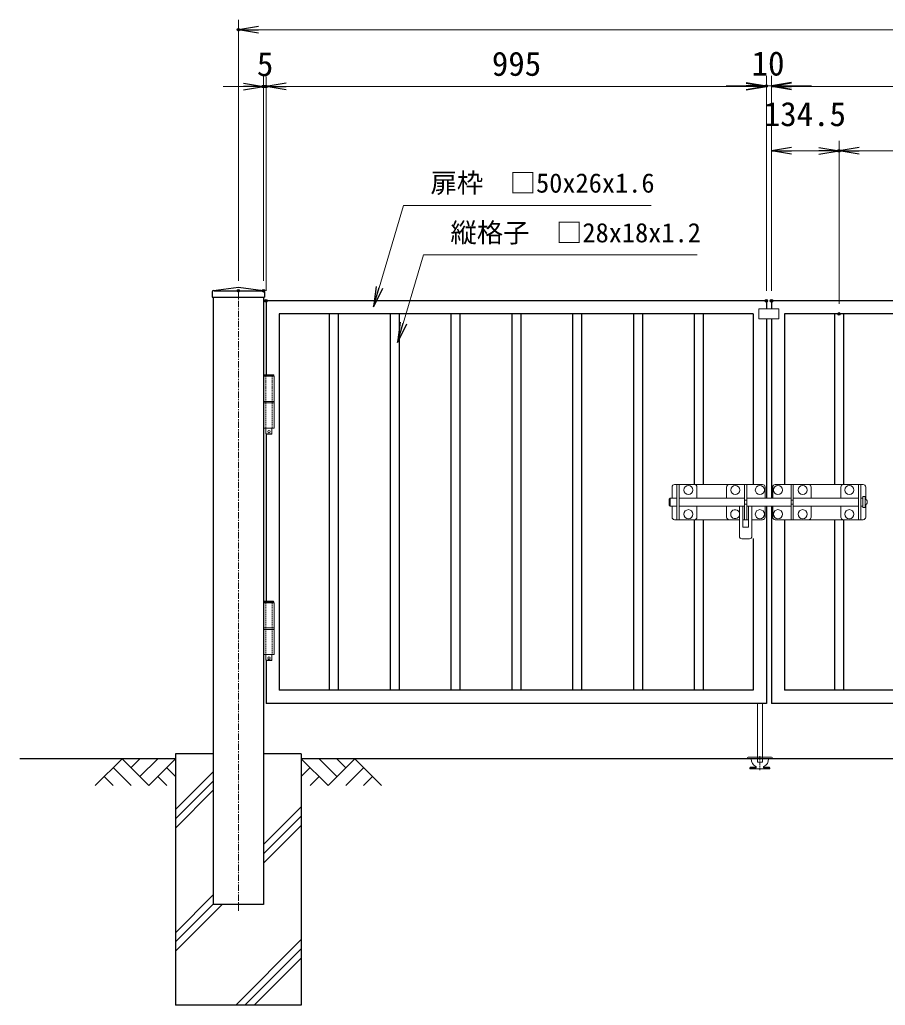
# Model space of a CAD drawing. Units: millimetres, scale not verified. Extents: x -4200 to 4200, y -2970 to 2970.
# Drawn here: x -378 to 1343, y -1023 to 936 of the extents above; entities that cross this region are included whole.
import ezdxf
from ezdxf.enums import TextEntityAlignment as Align

# ---------------------------------------------------------------- set-up
doc = ezdxf.new("R2010")
doc.units = ezdxf.units.MM
doc.header["$LTSCALE"] = 10
doc.header["$PDMODE"] = 32
doc.header["$PDSIZE"] = 5
for name, pattern in [('USER1', [2, 1.25, -0.25, 0.25, -0.25]), ('USER2', [1.125, 0.75, -0.125, 0.125, -0.125]), ('USER3', [0.375, 0.25, -0.125])]:
    doc.linetypes.add(name, pattern=pattern)
for name, color, linetype, lineweight in [('0-2_D-STR1', 1, 'Continuous', 25), ('0-3_D-BGD', 7, 'Continuous', 25), ('0-4_D-STR-DIM', 7, 'Continuous', 13), ('0-7_D-BMK', 2, 'USER1', 13), ('0-8_D-STR4', 7, 'Continuous', 25), ('0-9_D-DCR-HCH', 7, 'Continuous', 13), ('0-A_D-STR3', 3, 'Continuous', 13), ('0-B_D-STR-TXT', 7, 'Continuous', 13)]:
    doc.layers.add(name, color=color, linetype=linetype, lineweight=lineweight)
doc.layers.add('0-5_0', color=7, linetype='Continuous')
doc.layers.add('0-6_DEFPOINTS', color=7, linetype='Continuous')
doc.styles.add('ＭＳ ゴシック', font='')
doc.styles.get('ＭＳ ゴシック').set_extended_font_data('MS Gothic')

# ---------------------------------------------------------------- blocks, each defined once
blk = doc.blocks.new('_Open')
at = {"layer": '0-5_0'}
blk.add_line((-10, 1.667), (0, 0), dxfattribs=at)
blk.add_lwpolyline([(-10, -1.667), (0, 0), (-10, 0)], dxfattribs=at)

msp = doc.modelspace()

# ---------------------------------------------------------------- linework, layer by layer
at = {"layer": '0-2_D-STR1'}
for p, q in [((4.7, 394.62), (4.7, 384.42)), ((7.48, 397.79), (56.7, 404.42)), ((8.7, 397.42), (104.7, 397.42)), ((56.7, 404.42), (105.93, 397.79)), ((108.7, 394.62), (108.7, 384.42)), ((4.7, 384.42), (108.7, 384.42)), ((6.7, 384.42), (6.7, -822.58)), ((106.7, 384.42), (106.7, -822.58)), ((1106.7, 377.42), (111.7, 377.42)), ((111.7, 377.42), (111.7, 230.42)), ((1106.7, 377.42), (1106.7, 361.42)), ((2111.7, 377.42), (1116.7, 377.42)), ((1116.7, 377.42), (1116.7, 361.42)), ((1080.7, 351.42), (137.7, 351.42)), ((137.7, 351.42), (137.7, -396.58)), ((237.2, 351.42), (237.2, -396.58)), ((255.2, 351.42), (255.2, -396.58)), ((358.2, 351.42), (358.2, -396.58)), ((376.2, 351.42), (376.2, -396.58)), ((479.2, 351.42), (479.2, -396.58)), ((497.2, 351.42), (497.2, -396.58)), ((600.2, 351.42), (600.2, -396.58)), ((618.2, 351.42), (618.2, -396.58)), ((721.2, 351.42), (721.2, -396.58)), ((739.2, 351.42), (739.2, -396.58)), ((842.2, 351.42), (842.2, -396.58)), ((860.2, 351.42), (860.2, -396.58)), ((963.2, 351.42), (963.2, 12.42)), ((981.2, 351.42), (981.2, 12.42)), ((1080.7, 351.42), (1080.7, 12.42)), ((1106.7, 341.42), (1106.7, -14.58)), ((1116.7, 341.42), (1116.7, -14.58)), ((1142.7, 351.42), (1142.7, 12.42)), ((2085.7, 351.42), (1142.7, 351.42)), ((1242.2, 351.42), (1242.2, 12.42)), ((1260.2, 351.42), (1260.2, 12.42)), ((111.7, 113.42), (111.7, -219.58)), ((1106.7, -30.58), (1106.7, -422.58)), ((1116.7, -30.58), (1116.7, -422.58)), ((963.2, -57.58), (963.2, -396.58)), ((981.2, -57.58), (981.2, -396.58)), ((1142.7, -57.58), (1142.7, -396.58)), ((1242.2, -57.58), (1242.2, -396.58)), ((1260.2, -57.58), (1260.2, -396.58)), ((1080.7, -94.76), (1080.7, -396.58)), ((111.7, -336.58), (111.7, -422.58)), ((1080.7, -396.58), (137.7, -396.58)), ((2085.7, -396.58), (1142.7, -396.58)), ((1106.7, -422.58), (111.7, -422.58)), ((2111.7, -422.58), (1116.7, -422.58)), ((106.7, -822.58), (6.7, -822.58))]:
    msp.add_line(p, q, dxfattribs=at)
for centre, start, end in [((7.9, 394.62), 97.6668, 180), ((105.5, 394.62), 0, 82.3332)]:
    msp.add_arc(centre, 3.2, start, end, dxfattribs=at)
at = {"layer": '0-3_D-BGD'}
for p, q in [((-68.3, -532.58), (-378.25, -532.58)), ((2041.7, -532.58), (181.7, -532.58))]:
    msp.add_line(p, q, dxfattribs=at)
at = {"layer": '0-4_D-STR-DIM'}
for p, q in [((56.7, 417.42), (56.7, 936.1)), ((2126.7, 916.1), (96.7, 916.1)), ((106.7, 417.42), (106.7, 823.42)), ((111.7, 397.42), (111.7, 823.42)), ((111.7, 397.42), (111.7, 823.42)), ((1106.7, 397.42), (1106.7, 824.39)), ((1106.7, 397.42), (1106.7, 823.42)), ((1116.7, 397.42), (1116.7, 824.39)), ((1116.7, 397.42), (1116.7, 823.42)), ((66.7, 803.42), (26.7, 803.42)), ((111.7, 803.42), (106.7, 803.42)), ((1066.7, 803.42), (151.7, 803.42)), ((151.7, 803.42), (191.7, 803.42)), ((1066.7, 804.39), (1026.7, 804.39)), ((1116.7, 804.39), (1106.7, 804.39)), ((1156.7, 804.39), (1196.7, 804.39)), ((1156.7, 803.42), (2071.7, 803.42)), ((1116.7, 397.42), (1116.7, 695.44)), ((1251.2, 371.42), (1251.2, 695.44)), ((1251.2, 371.42), (1251.2, 695.44)), ((1156.7, 675.44), (1211.2, 675.44)), ((1291.2, 675.44), (1937.2, 675.44))]:
    msp.add_line(p, q, dxfattribs=at)
at = {"layer": '0-6_DEFPOINTS'}
for p in [(56.7, 916.1), (106.7, 803.42), (111.7, 803.42), (1106.7, 804.39), (1251.2, 675.44), (56.7, 397.42), (106.7, 397.42), (111.7, 377.42), (111.7, 377.42), (1106.7, 377.42), (1106.7, 377.42), (1116.7, 377.42), (1251.2, 351.42)]:
    msp.add_point(p, dxfattribs=at)
at = {"layer": '0-7_D-BMK'}
msp.add_line((56.7, 397.42), (56.7, -835.58), dxfattribs=at)
at = {"layer": '0-7_D-BMK', "linetype": 'USER2'}
msp.add_line((1093.7, -527.38), (1093.7, -555.05), dxfattribs=at)
at = {"layer": '0-8_D-STR4'}
for p, q in [((-68.3, -522.58), (-68.3, -1022.58)), ((6.7, -522.58), (-68.3, -522.58)), ((181.7, -522.58), (106.7, -522.58)), ((181.7, -522.58), (181.7, -1022.58)), ((181.7, -1022.58), (-68.3, -1022.58))]:
    msp.add_line(p, q, dxfattribs=at)
at = {"layer": '0-9_D-DCR-HCH'}
for p, q in [((-174.72, -532.58), (-227.93, -585.79)), ((-174.72, -532.58), (-121.51, -585.79)), ((-157.08, -550.41), (-139.25, -532.58)), ((-139.25, -568.06), (-103.77, -532.58)), ((-121.51, -585.79), (-68.3, -532.58)), ((234.91, -585.79), (181.7, -532.58)), ((252.65, -568.06), (217.18, -532.58)), ((288.13, -532.58), (234.91, -585.79)), ((270.48, -550.41), (252.65, -532.58)), ((288.13, -532.58), (341.34, -585.79)), ((-192.46, -550.32), (-156.82, -585.79)), ((-86.04, -550.32), (-68.3, -567.98)), ((-68.3, -633.61), (6.7, -558.61)), ((199.44, -550.32), (181.7, -567.98)), ((305.86, -550.32), (270.23, -585.79)), ((-210.2, -568.06), (-192.38, -585.79)), ((-103.77, -568.06), (-85.95, -585.79)), ((-68.3, -651.99), (6.7, -576.99)), ((217.18, -568.06), (199.36, -585.79)), ((323.6, -568.06), (305.78, -585.79)), ((-68.3, -670.38), (6.7, -595.38)), ((106.7, -703.3), (181.7, -628.3)), ((106.7, -721.68), (181.7, -646.68)), ((106.7, -740.06), (181.7, -665.06)), ((-68.3, -896.68), (6.7, -821.68)), ((-68.3, -915.06), (24.18, -822.58)), ((-67.85, -877.85), (6.7, -803.3)), ((51.26, -1022.58), (181.7, -892.14)), ((69.64, -1022.58), (181.7, -910.53)), ((88.03, -1022.58), (181.7, -928.91))]:
    msp.add_line(p, q, dxfattribs=at)
at = {"layer": '0-A_D-STR3'}
for p, q in [((1131.7, 361.42), (1131.7, 341.42)), ((1131.7, 341.42), (1091.7, 341.42)), ((127.87, 227.42), (106.7, 227.42)), ((106.7, 227.42), (106.7, 124.42)), ((107.4, 229.42), (107.4, 227.42)), ((126.4, 230.42), (108.4, 230.42)), ((127.4, 229.42), (126.4, 230.42)), ((127.4, 229.42), (127.4, 227.42)), ((127.87, 227.42), (127.87, 124.42)), ((127.87, 177.42), (106.7, 177.42)), ((127.87, 174.42), (106.7, 174.42)), ((127.87, 124.42), (106.7, 124.42)), ((111.4, 124.42), (111.4, 113.42)), ((123.4, 124.42), (123.4, 113.42)), ((112.4, 112.42), (111.4, 113.42)), ((123.4, 113.42), (111.4, 113.42)), ((122.4, 112.42), (112.4, 112.42)), ((123.4, 113.42), (122.4, 112.42)), ((919.2, -14.58), (919.2, 7.42)), ((924.2, 12.42), (1099.2, 12.42)), ((933.2, 12.42), (933.2, -57.58)), ((968.7, -14.58), (968.7, 7.42)), ((1027.7, -14.58), (1027.7, 7.42)), ((1032.7, 12.42), (1067.7, 12.42)), ((1063.2, 12.42), (1063.2, -57.58)), ((1067.7, 12.42), (1067.7, -57.58)), ((1104.2, 7.42), (1104.2, -14.58)), ((1119.2, 7.42), (1119.2, -14.58)), ((1299.2, 12.42), (1124.2, 12.42)), ((1160.2, 12.42), (1160.2, -57.58)), ((1195.7, -14.58), (1195.7, 7.42)), ((1254.7, -14.58), (1254.7, 7.42)), ((1259.7, 12.42), (1294.7, 12.42)), ((1290.2, 12.42), (1290.2, -57.58)), ((1294.7, 12.42), (1294.7, -57.58)), ((1304.2, -17.35), (1304.2, 7.42)), ((915.2, -14.58), (913.2, -16.58)), ((913.2, -28.58), (913.2, -16.58)), ((915.2, -14.58), (915.2, -30.58)), ((915.45, -14.58), (928.7, -14.58)), ((933.2, -14.58), (1063.2, -14.58)), ((1067.7, -18.58), (1063.2, -18.58)), ((1067.7, -14.58), (1155.7, -14.58)), ((1155.7, -18.58), (1160.2, -18.58)), ((1160.2, -14.58), (1290.2, -14.58)), ((1298.45, -11.58), (1298.45, -33.58)), ((1298.45, -14.58), (1298.45, -30.58)), ((1302.95, -27.83), (1302.95, -17.33)), ((1303.85, -17.33), (1302.95, -17.33)), ((915.2, -30.58), (913.2, -28.58)), ((928.7, -30.58), (915.45, -30.58)), ((919.2, -52.58), (919.2, -30.58)), ((1063.2, -30.58), (933.2, -30.58)), ((968.7, -52.58), (968.7, -30.58)), ((1027.7, -52.58), (1027.7, -30.58)), ((1052.95, -30.58), (1052.95, -90.58)), ((1059.95, -30.58), (1059.95, -71.58)), ((1067.7, -26.58), (1063.2, -26.58)), ((1155.7, -30.58), (1067.7, -30.58)), ((1070.95, -30.58), (1070.95, -71.58)), ((1077.95, -30.58), (1077.95, -90.58)), ((1104.2, -30.58), (1104.2, -52.58)), ((1119.2, -30.58), (1119.2, -52.58)), ((1119.2, -52.58), (1119.2, -30.58)), ((1155.7, -26.58), (1160.2, -26.58)), ((1290.2, -30.58), (1160.2, -30.58)), ((1195.7, -52.58), (1195.7, -30.58)), ((1254.7, -30.58), (1254.7, -52.58)), ((1303.85, -27.83), (1302.95, -27.83)), ((1304.2, -52.58), (1304.2, -27.81)), ((1304.2, -27.81), (1304.2, -52.58)), ((1306.85, -24.83), (1306.85, -20.33)), ((1052.95, -57.58), (924.2, -57.58)), ((928.7, -57.58), (958.7, -57.58)), ((963.7, -57.58), (929.2, -57.58)), ((1051.7, -57.58), (1032.7, -57.58)), ((1067.7, -57.58), (1059.95, -57.58)), ((1070.95, -57.58), (1059.95, -57.58)), ((1099.2, -57.58), (1077.95, -57.58)), ((1124.2, -57.58), (1190.7, -57.58)), ((1299.2, -57.58), (1124.2, -57.58)), ((1152.7, -57.58), (1163.45, -57.58)), ((1155.7, -57.58), (1163.45, -57.58)), ((1170.45, -57.58), (1186.95, -57.58)), ((1259.7, -57.58), (1299.2, -57.58)), ((1294.7, -57.58), (1264.7, -57.58)), ((1069.95, -72.58), (1060.95, -72.58)), ((1072.95, -95.58), (1057.95, -95.58)), ((127.87, -222.58), (106.7, -222.58)), ((106.7, -222.58), (106.7, -325.58)), ((107.4, -220.58), (107.4, -222.58)), ((126.4, -219.58), (108.4, -219.58)), ((127.4, -220.58), (126.4, -219.58)), ((127.4, -220.58), (127.4, -222.58)), ((127.87, -222.58), (127.87, -325.58)), ((127.87, -272.58), (106.7, -272.58)), ((127.87, -275.58), (106.7, -275.58)), ((127.87, -325.58), (106.7, -325.58)), ((111.4, -325.58), (111.4, -336.58)), ((123.4, -325.58), (123.4, -336.58)), ((112.4, -337.58), (111.4, -336.58)), ((123.4, -336.58), (111.4, -336.58)), ((122.4, -337.58), (112.4, -337.58)), ((123.4, -336.58), (122.4, -337.58)), ((1088.7, -422.58), (1088.7, -539.64)), ((1098.7, -422.58), (1098.7, -539.64)), ((1068.7, -531.58), (1068.7, -532.58)), ((1068.7, -532.58), (1118.7, -532.58)), ((1070.7, -529.58), (1116.7, -529.58)), ((1088.7, -539.64), (1098.7, -539.64)), ((1118.7, -531.58), (1118.7, -532.58)), ((1073.7, -551.08), (1074.2, -549.58)), ((1073.7, -551.08), (1085.22, -551.08)), ((1073.7, -551.08), (1073.7, -552.58)), ((1073.7, -552.58), (1113.7, -552.58)), ((1074.2, -549.58), (1086.72, -549.58)), ((1100.69, -549.58), (1113.2, -549.58)), ((1102.19, -551.08), (1113.7, -551.08)), ((1113.2, -549.58), (1113.7, -551.08)), ((1113.7, -551.08), (1113.7, -552.58))]:
    msp.add_line(p, q, dxfattribs=at)
at = {"layer": '0-A_D-STR3', "linetype": 'USER3'}
for p, q in [((111.2, 227.42), (111.2, 124.42)), ((123.6, 227.42), (123.6, 124.42)), ((111.2, -222.58), (111.2, -325.58)), ((123.6, -222.58), (123.6, -325.58))]:
    msp.add_line(p, q, dxfattribs=at)
at = {"layer": '0-A_D-STR3'}
for points in [[(1131.7, 361.42), (1091.7, 361.42), (1091.7, 341.42)], [(108.4, 230.42), (107.4, 229.42), (127.4, 229.42)], [(963.7, 12.42), (928.7, 12.42), (928.7, -57.58)], [(1190.7, 12.42), (1155.7, 12.42), (1155.7, -57.58)], [(1294.7, -14.58), (1298.45, -14.58), (1298.45, -30.58), (1294.7, -30.58)], [(1298.45, -33.58), (1302.95, -33.58), (1302.95, -11.58), (1298.45, -11.58)], [(108.4, -219.58), (107.4, -220.58), (127.4, -220.58)]]:
    msp.add_lwpolyline(points, dxfattribs=at)
for centre, radius in [((117.4, 117.42), 2.5), ((951.7, 1.42), 9), ((1044.7, 1.42), 9), ((1093.7, 1.42), 9), ((1129.7, 1.42), 9), ((1178.7, 1.42), 9), ((1271.7, 1.42), 9), ((951.7, -46.58), 9), ((1093.7, -46.58), 9), ((1129.7, -46.58), 9), ((1178.7, -46.58), 9), ((1271.7, -46.58), 9), ((117.4, -332.58), 2.5)]:
    msp.add_circle(centre, radius, dxfattribs=at)
for centre, radius, start, end in [((924.2, 7.42), 5, 90, 180), ((963.7, 7.42), 5, 0, 90), ((1032.7, 7.42), 5, 90, 180), ((1099.2, 7.42), 5, 0, 90), ((1124.2, 7.42), 5, 90, 180), ((1190.7, 7.42), 5, 0, 90), ((1259.7, 7.42), 5, 90, 180), ((1299.2, 7.42), 5, 0, 90), ((1303.85, -20.33), 3, 0, 90), ((1044.7, -46.58), 9, 23.55646, 336.44354), ((1303.85, -24.83), 3, 270, 0), ((924.2, -52.58), 5, 180, 270), ((963.7, -52.58), 5, 270, 0), ((1032.7, -52.58), 5, 180, 270), ((1099.2, -52.58), 5, 270, 0), ((1124.2, -52.58), 5, 180, 270), ((1124.2, -52.58), 5, 180, 270), ((1190.7, -52.58), 5, 270, 360), ((1259.7, -52.58), 5, 180, 270), ((1299.2, -52.58), 5, 270, 0), ((1299.2, -52.58), 5, 270, 0), ((1060.95, -71.58), 1, 180, 270), ((1069.95, -71.58), 1, 270, 0), ((1057.95, -90.58), 5, 180, 270), ((1072.95, -90.58), 5, 270, 0), ((1070.7, -531.58), 2, 90, 180), ((1093.7, -532.58), 17.5, 180, 243.47465), ((1085.22, -549.58), 1.5, 270, 63.47465), ((1102.19, -549.58), 1.5, 116.52535, 270), ((1093.7, -532.58), 17.5, 296.52535, 0), ((1116.7, -531.58), 2, 0, 90)]:
    msp.add_arc(centre, radius, start, end, dxfattribs=at)
at = {"layer": '0-B_D-STR-TXT'}
for points in [[(877.59, 567.01), (385.04, 567.01), (326.1, 367.65)], [(969.27, 469.02), (424.74, 469.02), (373.71, 296.41)]]:
    msp.add_lwpolyline(points, dxfattribs=at)

# ---------------------------------------------------------------- block references
at = {"layer": '0-4_D-STR-DIM', "xscale": 4, "yscale": 4, "rotation": 180}
for p in [(56.7, 916.1), (111.7, 803.42), (111.7, 803.42), (1116.7, 804.39), (1116.7, 803.42), (1116.7, 675.44), (1251.2, 675.44)]:
    msp.add_blockref('_Open', p, dxfattribs=at)
at = {"layer": '0-4_D-STR-DIM', "xscale": 4, "yscale": 4}
for p in [(106.7, 803.42), (1106.7, 804.39), (1106.7, 803.42), (1251.2, 675.44)]:
    msp.add_blockref('_Open', p, dxfattribs=at)
at = {"layer": '0-B_D-STR-TXT', "xscale": 4, "yscale": 4, "rotation": 253.52891}
for p in [(325.53, 365.73), (373.14, 294.5)]:
    msp.add_blockref('_Open', p, dxfattribs=at)

# ---------------------------------------------------------------- texts
at = {"layer": '0-4_D-STR-DIM', "style": 'ＭＳ ゴシック'}
for s, p in [('5', (93.48, 809.65)), ('995', (560.73, 810.17)), ('10', (1077.3, 810.71)), ('134.5', (1101.45, 710.19))]:
    msp.add_text(s, height=48.09, dxfattribs=at).set_placement(p, align=Align.BOTTOM_LEFT)
at = {"layer": '0-B_D-STR-TXT', "style": 'ＭＳ ゴシック'}
for s, p in [('扉枠\u3000□50x26x1.6', (438.61, 580.88)), ('縦格子\u3000□28x18x1.2', (478.3, 482.08))]:
    msp.add_text(s, height=38.49, dxfattribs=at).set_placement(p, align=Align.BOTTOM_LEFT)

doc.saveas('drawing.dxf')
